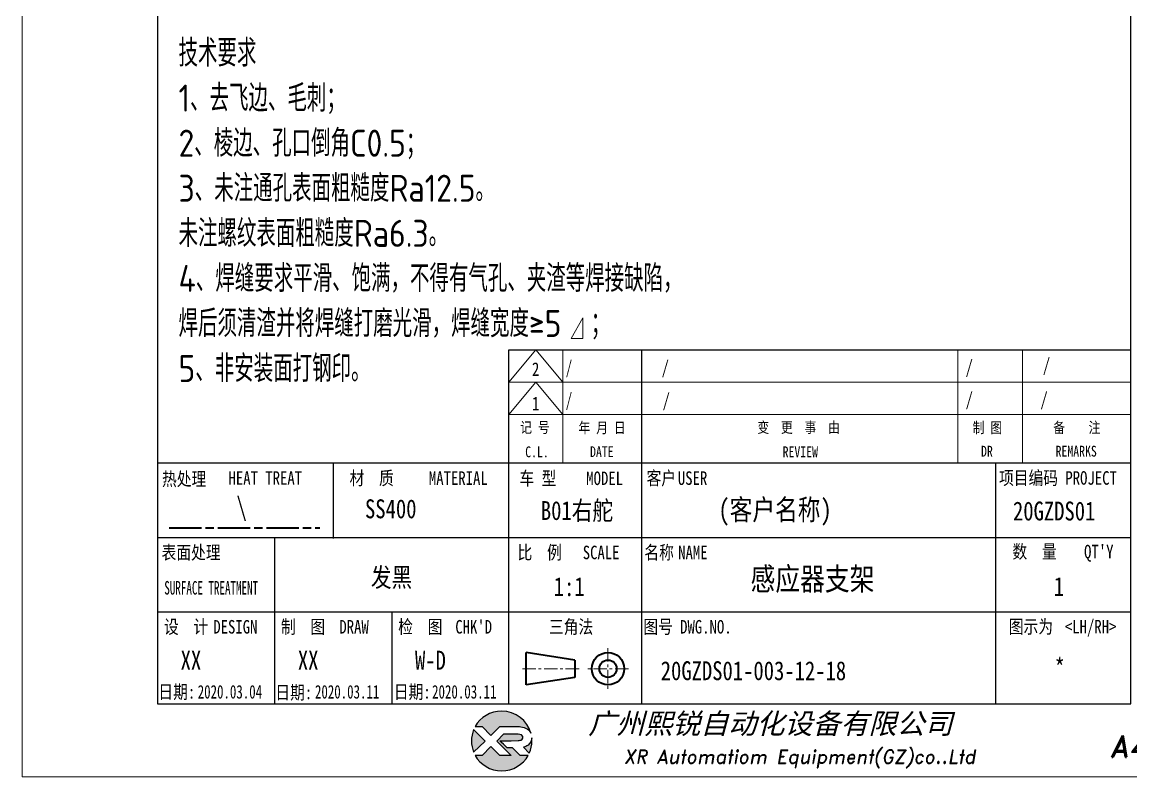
# Model space of a CAD drawing. Header units: inches. Extents: x 269 to 10986, y 1043 to 4337.
# Drawn here: x 8069 to 8274, y 1711.2 to 1850.8 of the extents above; entities that cross this region are included whole.
import ezdxf
from ezdxf.enums import TextEntityAlignment as Align

# ---------------------------------------------------------------- set-up
doc = ezdxf.new("R2010")
doc.units = ezdxf.units.IN
doc.header["$MEASUREMENT"] = 0
doc.linetypes.add('AM_ISO08W050x2', pattern=[9, 6, -0.75, 1.5, -0.75])
doc.linetypes.add('CENTER', pattern=[2, 1.25, -0.25, 0.25, -0.25])
for name, color, linetype in [('DIM', 3, 'Continuous'), ('layer 1', 7, 'Continuous'), ('图\\M+19E79\\M+195B6\\M+18E9A', 7, 'Continuous'), ('图号', 7, 'Continuous'), ('图名', 7, 'Continuous'), ('数量', 7, 'Continuous'), ('材质', 7, 'Continuous'), ('表面处理', 7, 'Continuous'), ('车型', 7, 'Continuous')]:
    doc.layers.add(name, color=color, linetype=linetype)
for name, color, linetype, lineweight in [('中心线', 2, 'AM_ISO08W050x2', 18), ('图框', 7, 'Continuous', 18), ('标注线', 3, 'Continuous', 18), ('热处理', 7, 'Continuous', 20), ('粗点划线', 6, 'AM_ISO08W050x2', 35)]:
    doc.layers.add(name, color=color, linetype=linetype, lineweight=lineweight)
doc.layers.add('打印-禁用', color=7, linetype='Continuous', lineweight=15, plot=False)
doc.styles.add('STYLE1', font='')
doc.styles.add('国标', font='simfang.ttf', dxfattribs={"width": 0.8})
doc.styles.add('机械长仿宋', font='gbenor.shx', dxfattribs={"height": 1, "bigfont": 'gbcbig.shx'})
doc.styles.add('标题\\M+18E9A', font='romand.shx', dxfattribs={"oblique": 10, "bigfont": 'bigfont.shx'})
doc.styles.get('STYLE1').set_extended_font_data('SimSun')

# ---------------------------------------------------------------- blocks, each defined once
blk = doc.blocks.new('XR')
at = {"true_color": 0xfc8000}
h = blk.add_hatch(color=30, dxfattribs=at)
h.set_gradient(color1=(252, 128, 0), rotation=240, one_color=1, tint=1, name='INVCURVED')
edge = h.paths.add_edge_path()
edge.add_spline(control_points=[(-434.18, -5928.47), (-433.9, -5928.74), (-433.63, -5929.01), (-433.63, -5929.01), (-433.63, -5929.01), (-433.63, -5929.01), (-433.36, -5928.74), (-433.09, -5928.47)], knot_values=[0.5625, 0.5625, 0.5625, 0.5625, 0.625, 0.625, 0.625, 0.625, 0.6875, 0.6875, 0.6875, 0.6875], degree=3, periodic=0)
edge.add_spline(control_points=[(-433.09, -5928.47), (-432.82, -5928.2), (-432.54, -5927.93), (-432.54, -5927.93), (-432.54, -5927.93), (-432.54, -5927.93), (-432.04, -5927.93), (-431.53, -5927.93)], knot_values=[0.4375, 0.4375, 0.4375, 0.4375, 0.5, 0.5, 0.5, 0.5, 0.5625, 0.5625, 0.5625, 0.5625], degree=3, periodic=0)
edge.add_spline(control_points=[(-431.53, -5927.93), (-431.03, -5927.93), (-430.52, -5927.93), (-430.52, -5927.93), (-430.52, -5927.93), (-430, -5927.93), (-429.43, -5927.96), (-429.01, -5928.33)], knot_values=[0.25, 0.25, 0.25, 0.25, 0.3125, 0.3125, 0.3125, 0.3125, 0.4375, 0.4375, 0.4375, 0.4375], degree=3, periodic=0)
edge.add_spline(control_points=[(-429.01, -5928.33), (-428.88, -5928.44), (-428.78, -5928.59), (-428.71, -5928.75)], knot_values=[0.125, 0.125, 0.125, 0.125, 0.25, 0.25, 0.25, 0.25], degree=3, periodic=0)
edge.add_spline(control_points=[(-428.71, -5928.75), (-429.13, -5927.18), (-430.58, -5926.02), (-432.31, -5926.02)], knot_values=[0, 0, 0, 0, 0.125, 0.125, 0.125, 0.125], degree=3, periodic=0)
edge.add_spline(control_points=[(-432.31, -5926.02), (-433.72, -5926.02), (-434.94, -5926.79), (-435.58, -5927.93)], knot_values=[0.875, 0.875, 0.875, 0.875, 1, 1, 1, 1], degree=3, periodic=0)
edge.add_spline(control_points=[(-435.58, -5927.93), (-435.58, -5927.93), (-434.72, -5927.93), (-434.72, -5927.93), (-434.72, -5927.93), (-434.72, -5927.93), (-434.45, -5928.2), (-434.18, -5928.47)], knot_values=[0.6875, 0.6875, 0.6875, 0.6875, 0.8125, 0.8125, 0.8125, 0.8125, 0.875, 0.875, 0.875, 0.875], degree=3, periodic=0)
edge = h.paths.add_edge_path()
edge.add_spline(control_points=[(-434.79, -5929.26), (-435.04, -5929.02), (-435.34, -5928.72), (-435.54, -5928.53)], knot_values=[0.562504, 0.562504, 0.562504, 0.562504, 0.656252, 0.656252, 0.656252, 0.656252], degree=3, periodic=0)
edge.add_spline(control_points=[(-435.54, -5928.53), (-435.67, -5928.4), (-435.76, -5928.31), (-435.76, -5928.31), (-435.76, -5928.31), (-435.94, -5928.74), (-436.03, -5929.21), (-436.03, -5929.71)], knot_values=[0.25, 0.25, 0.25, 0.25, 0.312504, 0.312504, 0.312504, 0.312504, 0.562504, 0.562504, 0.562504, 0.562504], degree=3, periodic=0)
edge.add_spline(control_points=[(-436.03, -5929.71), (-436.03, -5930.2), (-435.94, -5930.67), (-435.76, -5931.1), (-435.76, -5931.1), (-435.4, -5930.75), (-435.05, -5930.4)], knot_values=[0.874998, 0.874998, 0.874998, 0.874998, 1.124998, 1.124998, 1.124998, 1.25, 1.25, 1.25, 1.25], degree=3, periodic=0)
edge.add_spline(control_points=[(-435.05, -5930.4), (-434.7, -5930.05), (-434.34, -5929.71), (-434.34, -5929.71), (-434.34, -5929.71), (-434.34, -5929.71), (-434.34, -5929.71), (-434.34, -5929.71)], knot_values=[0.749878, 0.749878, 0.749878, 0.749878, 0.874875, 0.874875, 0.874875, 0.874875, 0.874998, 0.874998, 0.874998, 0.874998], degree=3, periodic=0)
edge.add_spline(control_points=[(-434.34, -5929.71), (-434.34, -5929.71), (-434.34, -5929.71), (-434.34, -5929.71)], knot_values=[0.749634, 0.749634, 0.749634, 0.749634, 0.749817, 0.749817, 0.749817, 0.749817], degree=3, periodic=0)
edge.add_spline(control_points=[(-434.35, -5929.7), (-434.35, -5929.7), (-434.35, -5929.7), (-434.35, -5929.7)], knot_values=[0.738281, 0.738281, 0.738281, 0.738281, 0.742188, 0.742188, 0.742188, 0.742188], degree=3, periodic=0)
edge.add_spline(control_points=[(-434.35, -5929.7), (-434.36, -5929.69), (-434.37, -5929.68), (-434.38, -5929.67)], knot_values=[0.726563, 0.726563, 0.726563, 0.726563, 0.738281, 0.738281, 0.738281, 0.738281], degree=3, periodic=0)
edge.add_spline(control_points=[(-434.38, -5929.67), (-434.38, -5929.66), (-434.39, -5929.65), (-434.4, -5929.65)], knot_values=[0.718751, 0.718751, 0.718751, 0.718751, 0.726563, 0.726563, 0.726563, 0.726563], degree=3, periodic=0)
edge.add_spline(control_points=[(-434.4, -5929.65), (-434.42, -5929.63), (-434.45, -5929.6), (-434.47, -5929.58)], knot_values=[0.703126, 0.703126, 0.703126, 0.703126, 0.718751, 0.718751, 0.718751, 0.718751], degree=3, periodic=0)
edge.add_spline(control_points=[(-434.47, -5929.58), (-434.5, -5929.55), (-434.53, -5929.52), (-434.56, -5929.49)], knot_values=[0.687501, 0.687501, 0.687501, 0.687501, 0.703126, 0.703126, 0.703126, 0.703126], degree=3, periodic=0)
edge.add_spline(control_points=[(-434.56, -5929.49), (-434.63, -5929.42), (-434.71, -5929.35), (-434.79, -5929.26)], knot_values=[0.656252, 0.656252, 0.656252, 0.656252, 0.687501, 0.687501, 0.687501, 0.687501], degree=3, periodic=0)
at = {"true_color": 0x0348ff}
h = blk.add_hatch(color=160, dxfattribs=at)
h.set_gradient(color1=(3, 72, 255), color2=(0, 41, 153), one_color=1, tint=0.3, name='HEMISPHERICAL')
edge = h.paths.add_edge_path()
edge.add_spline(control_points=[(-432.54, -5929.67), (-432.26, -5929.95), (-431.94, -5930.23), (-431.66, -5930.51), (-431.66, -5930.51), (-431.66, -5930.51), (-431.66, -5930.51), (-431.66, -5930.51)], knot_values=[0.736842, 0.736842, 0.736842, 0.736842, 0.789474, 0.789474, 0.789474, 0.789474, 0.802633, 0.802633, 0.802633, 0.802633], degree=3, periodic=0)
edge.add_spline(control_points=[(-431.66, -5930.51), (-431.65, -5930.51), (-431.65, -5930.52), (-431.65, -5930.52)], knot_values=[0.802633, 0.802633, 0.802633, 0.802633, 0.815791, 0.815791, 0.815791, 0.815791], degree=3, periodic=0)
edge.add_spline(control_points=[(-431.65, -5930.52), (-431.64, -5930.53), (-431.64, -5930.53), (-431.64, -5930.53)], knot_values=[0.815791, 0.815791, 0.815791, 0.815791, 0.82237, 0.82237, 0.82237, 0.82237], degree=3, periodic=0)
edge.add_spline(control_points=[(-431.64, -5930.53), (-431.64, -5930.53), (-431.64, -5930.53), (-431.63, -5930.54)], knot_values=[0.82237, 0.82237, 0.82237, 0.82237, 0.828949, 0.828949, 0.828949, 0.828949], degree=3, periodic=0)
edge.add_spline(control_points=[(-431.63, -5930.54), (-431.63, -5930.54), (-431.63, -5930.54), (-431.63, -5930.54), (-431.63, -5930.54), (-431.63, -5930.54), (-431.59, -5930.54), (-431.52, -5930.54)], knot_values=[0.841901, 0.841901, 0.841901, 0.841901, 0.842105, 0.842105, 0.842105, 0.842105, 0.855264, 0.855264, 0.855264, 0.855264], degree=3, periodic=0)
edge.add_spline(control_points=[(-431.52, -5930.54), (-431.46, -5930.54), (-431.38, -5930.54), (-431.3, -5930.54)], knot_values=[0.855264, 0.855264, 0.855264, 0.855264, 0.868422, 0.868422, 0.868422, 0.868422], degree=3, periodic=0)
edge.add_spline(control_points=[(-431.3, -5930.54), (-431.26, -5930.54), (-431.22, -5930.54), (-431.18, -5930.54)], knot_values=[0.868422, 0.868422, 0.868422, 0.868422, 0.875, 0.875, 0.875, 0.875], degree=3, periodic=0)
edge.add_spline(control_points=[(-431.18, -5930.54), (-431.14, -5930.54), (-431.1, -5930.54), (-431.07, -5930.54)], knot_values=[0.875, 0.875, 0.875, 0.875, 0.881579, 0.881579, 0.881579, 0.881579], degree=3, periodic=0)
edge.add_spline(control_points=[(-431.07, -5930.54), (-431.05, -5930.54), (-431.04, -5930.54), (-431.03, -5930.54)], knot_values=[0.881579, 0.881579, 0.881579, 0.881579, 0.884869, 0.884869, 0.884869, 0.884869], degree=3, periodic=0)
edge.add_spline(control_points=[(-431.03, -5930.54), (-431.02, -5930.54), (-431, -5930.54), (-431, -5930.54)], knot_values=[0.884869, 0.884869, 0.884869, 0.884869, 0.888158, 0.888158, 0.888158, 0.888158], degree=3, periodic=0)
edge.add_spline(control_points=[(-431, -5930.54), (-430.99, -5930.54), (-430.99, -5930.54), (-430.98, -5930.54)], knot_values=[0.888158, 0.888158, 0.888158, 0.888158, 0.889803, 0.889803, 0.889803, 0.889803], degree=3, periodic=0)
edge.add_spline(control_points=[(-430.98, -5930.54), (-430.98, -5930.54), (-430.98, -5930.54), (-430.97, -5930.54)], knot_values=[0.889803, 0.889803, 0.889803, 0.889803, 0.891447, 0.891447, 0.891447, 0.891447], degree=3, periodic=0)
edge.add_spline(control_points=[(-430.97, -5930.54), (-430.97, -5930.54), (-430.97, -5930.54), (-430.97, -5930.54)], knot_values=[0.891447, 0.891447, 0.891447, 0.891447, 0.89227, 0.89227, 0.89227, 0.89227], degree=3, periodic=0)
edge.add_spline(control_points=[(-430.97, -5930.54), (-430.97, -5930.54), (-430.97, -5930.54), (-430.97, -5930.54)], knot_values=[0.89227, 0.89227, 0.89227, 0.89227, 0.893092, 0.893092, 0.893092, 0.893092], degree=3, periodic=0)
edge.add_spline(control_points=[(-430.97, -5930.54), (-430.97, -5930.54), (-430.97, -5930.54), (-430.97, -5930.54)], knot_values=[0.893092, 0.893092, 0.893092, 0.893092, 0.893503, 0.893503, 0.893503, 0.893503], degree=3, periodic=0)
edge.add_spline(control_points=[(-430.97, -5930.54), (-430.97, -5930.54), (-430.97, -5930.54), (-430.97, -5930.54)], knot_values=[0.893503, 0.893503, 0.893503, 0.893503, 0.893914, 0.893914, 0.893914, 0.893914], degree=3, periodic=0)
edge.add_spline(control_points=[(-430.97, -5930.54), (-430.97, -5930.54), (-430.97, -5930.54), (-430.97, -5930.54)], knot_values=[0.893914, 0.893914, 0.893914, 0.893914, 0.89412, 0.89412, 0.89412, 0.89412], degree=3, periodic=0)
edge.add_spline(control_points=[(-430.97, -5930.54), (-430.97, -5930.54), (-430.97, -5930.54), (-430.97, -5930.54)], knot_values=[0.89412, 0.89412, 0.89412, 0.89412, 0.894326, 0.894326, 0.894326, 0.894326], degree=3, periodic=0)
edge.add_spline(control_points=[(-430.97, -5930.54), (-430.97, -5930.54), (-430.97, -5930.54), (-430.97, -5930.54)], knot_values=[0.894428, 0.894428, 0.894428, 0.894428, 0.894531, 0.894531, 0.894531, 0.894531], degree=3, periodic=0)
edge.add_spline(control_points=[(-430.97, -5930.54), (-430.97, -5930.54), (-430.97, -5930.54), (-430.97, -5930.54)], knot_values=[0.894531, 0.894531, 0.894531, 0.894531, 0.894583, 0.894583, 0.894583, 0.894583], degree=3, periodic=0)
edge.add_spline(control_points=[(-430.97, -5930.54), (-430.97, -5930.54), (-430.97, -5930.54), (-430.97, -5930.54), (-430.97, -5930.54), (-430.97, -5930.54), (-430.73, -5930.78), (-430.49, -5931.01)], knot_values=[0.894685, 0.894685, 0.894685, 0.894685, 0.894737, 0.894737, 0.894737, 0.894737, 0.921052, 0.921052, 0.921052, 0.921052], degree=3, periodic=0)
edge.add_spline(control_points=[(-430.49, -5931.01), (-430.26, -5931.24), (-430.02, -5931.48), (-430.02, -5931.48)], knot_values=[0.921052, 0.921052, 0.921052, 0.921052, 0.947368, 0.947368, 0.947368, 0.947368], degree=3, periodic=0)
edge.add_spline(control_points=[(-430.02, -5931.48), (-430.02, -5931.48), (-430.02, -5931.48), (-430.02, -5931.48)], knot_values=[0.947522, 0.947522, 0.947522, 0.947522, 0.947573, 0.947573, 0.947573, 0.947573], degree=3, periodic=0)
edge.add_spline(control_points=[(-430.02, -5931.48), (-430.02, -5931.48), (-430.02, -5931.48), (-430.02, -5931.48)], knot_values=[0.947573, 0.947573, 0.947573, 0.947573, 0.947676, 0.947676, 0.947676, 0.947676], degree=3, periodic=0)
edge.add_spline(control_points=[(-430.02, -5931.48), (-430.02, -5931.48), (-430.02, -5931.48), (-430.02, -5931.48)], knot_values=[0.947676, 0.947676, 0.947676, 0.947676, 0.947779, 0.947779, 0.947779, 0.947779], degree=3, periodic=0)
edge.add_spline(control_points=[(-430.02, -5931.48), (-430.02, -5931.48), (-430.02, -5931.48), (-430.02, -5931.48)], knot_values=[0.947779, 0.947779, 0.947779, 0.947779, 0.947984, 0.947984, 0.947984, 0.947984], degree=3, periodic=0)
edge.add_spline(control_points=[(-430.02, -5931.48), (-430.02, -5931.48), (-430.02, -5931.48), (-430.02, -5931.48)], knot_values=[0.947984, 0.947984, 0.947984, 0.947984, 0.94819, 0.94819, 0.94819, 0.94819], degree=3, periodic=0)
edge.add_spline(control_points=[(-430.02, -5931.48), (-430.02, -5931.48), (-430.02, -5931.48), (-430.02, -5931.48)], knot_values=[0.94819, 0.94819, 0.94819, 0.94819, 0.948601, 0.948601, 0.948601, 0.948601], degree=3, periodic=0)
edge.add_spline(control_points=[(-430.02, -5931.48), (-430.02, -5931.48), (-430.02, -5931.48), (-430.02, -5931.48)], knot_values=[0.948601, 0.948601, 0.948601, 0.948601, 0.949012, 0.949012, 0.949012, 0.949012], degree=3, periodic=0)
edge.add_spline(control_points=[(-430.02, -5931.48), (-430.02, -5931.48), (-430.01, -5931.48), (-430.01, -5931.48)], knot_values=[0.949012, 0.949012, 0.949012, 0.949012, 0.949834, 0.949834, 0.949834, 0.949834], degree=3, periodic=0)
edge.add_spline(control_points=[(-430.01, -5931.48), (-430.01, -5931.48), (-430.01, -5931.48), (-430.01, -5931.48)], knot_values=[0.949834, 0.949834, 0.949834, 0.949834, 0.950657, 0.950657, 0.950657, 0.950657], degree=3, periodic=0)
edge.add_spline(control_points=[(-430.01, -5931.48), (-430.01, -5931.48), (-430, -5931.48), (-430, -5931.48)], knot_values=[0.950657, 0.950657, 0.950657, 0.950657, 0.952301, 0.952301, 0.952301, 0.952301], degree=3, periodic=0)
edge.add_spline(control_points=[(-430, -5931.48), (-429.99, -5931.48), (-429.98, -5931.48), (-429.98, -5931.48)], knot_values=[0.952301, 0.952301, 0.952301, 0.952301, 0.953946, 0.953946, 0.953946, 0.953946], degree=3, periodic=0)
edge.add_spline(control_points=[(-429.98, -5931.48), (-429.96, -5931.48), (-429.95, -5931.48), (-429.93, -5931.48)], knot_values=[0.953946, 0.953946, 0.953946, 0.953946, 0.957236, 0.957236, 0.957236, 0.957236], degree=3, periodic=0)
edge.add_spline(control_points=[(-429.93, -5931.48), (-429.91, -5931.48), (-429.89, -5931.48), (-429.87, -5931.48)], knot_values=[0.957236, 0.957236, 0.957236, 0.957236, 0.960525, 0.960525, 0.960525, 0.960525], degree=3, periodic=0)
edge.add_spline(control_points=[(-429.87, -5931.48), (-429.82, -5931.48), (-429.77, -5931.48), (-429.71, -5931.48)], knot_values=[0.960525, 0.960525, 0.960525, 0.960525, 0.967104, 0.967104, 0.967104, 0.967104], degree=3, periodic=0)
edge.add_spline(control_points=[(-429.71, -5931.48), (-429.65, -5931.48), (-429.59, -5931.48), (-429.53, -5931.48)], knot_values=[0.967104, 0.967104, 0.967104, 0.967104, 0.973683, 0.973683, 0.973683, 0.973683], degree=3, periodic=0)
edge.add_spline(control_points=[(-429.53, -5931.48), (-429.41, -5931.48), (-429.29, -5931.48), (-429.19, -5931.48)], knot_values=[0.973683, 0.973683, 0.973683, 0.973683, 0.98684, 0.98684, 0.98684, 0.98684], degree=3, periodic=0)
edge.add_spline(control_points=[(-429.19, -5931.48), (-429.1, -5931.48), (-429.04, -5931.48), (-429.04, -5931.48), (-429.67, -5932.62), (-430.9, -5933.39), (-432.31, -5933.39)], knot_values=[0.98684, 0.98684, 0.98684, 0.98684, 1, 1, 1, 1.052632, 1.052632, 1.052632, 1.052632], degree=3, periodic=0)
edge.add_spline(control_points=[(-432.31, -5933.39), (-433.72, -5933.39), (-434.94, -5932.62), (-435.58, -5931.48), (-435.58, -5931.48), (-435.58, -5931.48), (-435.36, -5931.48), (-435.15, -5931.48)], knot_values=[0.052632, 0.052632, 0.052632, 0.052632, 0.105263, 0.105263, 0.105263, 0.105263, 0.131579, 0.131579, 0.131579, 0.131579], degree=3, periodic=0)
edge.add_spline(control_points=[(-435.15, -5931.48), (-434.93, -5931.48), (-434.72, -5931.48), (-434.72, -5931.48), (-434.72, -5931.48), (-434.72, -5931.48), (-434.45, -5931.21), (-434.18, -5930.94)], knot_values=[0.131579, 0.131579, 0.131579, 0.131579, 0.157895, 0.157895, 0.157895, 0.157895, 0.184211, 0.184211, 0.184211, 0.184211], degree=3, periodic=0)
edge.add_spline(control_points=[(-434.18, -5930.94), (-433.9, -5930.67), (-433.63, -5930.4), (-433.63, -5930.4), (-433.63, -5930.4), (-433.63, -5930.4), (-433.36, -5930.67), (-433.09, -5930.94)], knot_values=[0.184211, 0.184211, 0.184211, 0.184211, 0.210526, 0.210526, 0.210526, 0.210526, 0.236842, 0.236842, 0.236842, 0.236842], degree=3, periodic=0)
edge.add_spline(control_points=[(-433.09, -5930.94), (-432.82, -5931.21), (-432.54, -5931.48), (-432.54, -5931.48), (-432.54, -5931.48), (-432.54, -5931.48), (-432.19, -5931.48), (-431.83, -5931.48)], knot_values=[0.236842, 0.236842, 0.236842, 0.236842, 0.263158, 0.263158, 0.263158, 0.263158, 0.289474, 0.289474, 0.289474, 0.289474], degree=3, periodic=0)
edge.add_spline(control_points=[(-431.83, -5931.48), (-431.48, -5931.48), (-431.12, -5931.48), (-431.12, -5931.48), (-431.12, -5931.48), (-431.12, -5931.48), (-431.57, -5931.03), (-432.02, -5930.59)], knot_values=[0.289474, 0.289474, 0.289474, 0.289474, 0.315789, 0.315789, 0.315789, 0.315789, 0.342105, 0.342105, 0.342105, 0.342105], degree=3, periodic=0)
edge.add_spline(control_points=[(-432.02, -5930.59), (-432.47, -5930.15), (-432.92, -5929.71), (-432.92, -5929.71), (-432.92, -5929.71), (-432.92, -5929.71), (-432.71, -5929.5), (-432.5, -5929.29)], knot_values=[0.342105, 0.342105, 0.342105, 0.342105, 0.368421, 0.368421, 0.368421, 0.368421, 0.394737, 0.394737, 0.394737, 0.394737], degree=3, periodic=0)
edge.add_spline(control_points=[(-432.5, -5929.29), (-432.3, -5929.09), (-432.09, -5928.88), (-432.09, -5928.88)], knot_values=[0.394737, 0.394737, 0.394737, 0.394737, 0.421053, 0.421053, 0.421053, 0.421053], degree=3, periodic=0)
edge.add_spline(control_points=[(-432.09, -5928.88), (-432.09, -5928.88), (-432.06, -5928.86), (-432.06, -5928.86)], knot_values=[0.421053, 0.421053, 0.421053, 0.421053, 0.473684, 0.473684, 0.473684, 0.473684], degree=3, periodic=0)
edge.add_spline(control_points=[(-432.06, -5928.86), (-432.06, -5928.86), (-432.06, -5928.86), (-432.06, -5928.86), (-432.06, -5928.86), (-432.06, -5928.86), (-430.4, -5928.86), (-430.26, -5928.86)], knot_values=[0.473684, 0.473684, 0.473684, 0.473684, 0.473684, 0.473684, 0.473684, 0.473684, 0.526316, 0.526316, 0.526316, 0.526316], degree=3, periodic=0)
edge.add_spline(control_points=[(-430.26, -5928.86), (-429.54, -5928.86), (-429.62, -5929.4), (-429.83, -5929.55)], knot_values=[0.526316, 0.526316, 0.526316, 0.526316, 0.578947, 0.578947, 0.578947, 0.578947], degree=3, periodic=0)
edge.add_spline(control_points=[(-429.83, -5929.55), (-429.94, -5929.62), (-430.08, -5929.65), (-430.26, -5929.65), (-430.26, -5929.65), (-430.26, -5929.65), (-430.48, -5929.65), (-430.71, -5929.66)], knot_values=[0.578947, 0.578947, 0.578947, 0.578947, 0.631579, 0.631579, 0.631579, 0.631579, 0.657895, 0.657895, 0.657895, 0.657895], degree=3, periodic=0)
edge.add_spline(control_points=[(-430.71, -5929.66), (-430.93, -5929.66), (-431.15, -5929.67), (-431.15, -5929.67), (-431.15, -5929.67), (-431.15, -5929.67), (-432.54, -5929.67), (-432.54, -5929.67)], knot_values=[0.657895, 0.657895, 0.657895, 0.657895, 0.684211, 0.684211, 0.684211, 0.684211, 0.736842, 0.736842, 0.736842, 0.736842], degree=3, periodic=0)
edge = h.paths.add_edge_path()
edge.add_spline(control_points=[(-428.6, -5929.32), (-428.61, -5929.67), (-428.76, -5930), (-429.06, -5930.22)], knot_values=[0.8, 0.8, 0.8, 0.8, 1, 1, 1, 1], degree=3, periodic=0)
edge.add_spline(control_points=[(-429.06, -5930.22), (-429.22, -5930.34), (-429.41, -5930.43), (-429.61, -5930.48)], knot_values=[0.6, 0.6, 0.6, 0.6, 0.8, 0.8, 0.8, 0.8], degree=3, periodic=0)
edge.add_spline(control_points=[(-429.61, -5930.48), (-429.61, -5930.48), (-428.9, -5931.19), (-428.9, -5931.19), (-428.9, -5931.19), (-428.69, -5930.73), (-428.58, -5930.23), (-428.58, -5929.71)], knot_values=[0.2, 0.2, 0.2, 0.2, 0.4, 0.4, 0.4, 0.4, 0.6, 0.6, 0.6, 0.6], degree=3, periodic=0)
edge.add_spline(control_points=[(-428.58, -5929.71), (-428.58, -5929.58), (-428.59, -5929.45), (-428.6, -5929.32)], knot_values=[0, 0, 0, 0, 0.2, 0.2, 0.2, 0.2], degree=3, periodic=0)
at = {"layer": 'layer 1', "color": 30}
for points, knots in [([(-432.31, -5926.02), (-430.58, -5926.02), (-429.13, -5927.18), (-428.71, -5928.75), (-428.71, -5928.75), (-428.78, -5928.59), (-428.88, -5928.44), (-429.01, -5928.33), (-429.01, -5928.33), (-429.43, -5927.96), (-430, -5927.93), (-430.52, -5927.93), (-430.52, -5927.93), (-430.52, -5927.93), (-432.54, -5927.93), (-432.54, -5927.93), (-432.54, -5927.93), (-432.54, -5927.93), (-433.63, -5929.01), (-433.63, -5929.01), (-433.63, -5929.01), (-433.63, -5929.01), (-434.72, -5927.93), (-434.72, -5927.93), (-434.72, -5927.93), (-434.72, -5927.93), (-435.58, -5927.93), (-435.58, -5927.93), (-435.58, -5927.93), (-434.94, -5926.79), (-433.72, -5926.02), (-432.31, -5926.02)], [0, 0, 0, 0, 0.125, 0.125, 0.125, 0.125, 0.25, 0.25, 0.25, 0.25, 0.375, 0.375, 0.375, 0.375, 0.5, 0.5, 0.5, 0.5, 0.625, 0.625, 0.625, 0.625, 0.75, 0.75, 0.75, 0.75, 0.875, 0.875, 0.875, 0.875, 1, 1, 1, 1]), ([(-435.76, -5931.1), (-435.94, -5930.67), (-436.03, -5930.2), (-436.03, -5929.71), (-436.03, -5929.71), (-436.03, -5929.21), (-435.94, -5928.74), (-435.76, -5928.31), (-435.76, -5928.31), (-435.76, -5928.31), (-434.34, -5929.71), (-434.34, -5929.71), (-434.34, -5929.71), (-434.34, -5929.71), (-435.76, -5931.1), (-435.76, -5931.1)], [0, 0, 0, 0, 0.25, 0.25, 0.25, 0.25, 0.5, 0.5, 0.5, 0.5, 0.75, 0.75, 0.75, 0.75, 1, 1, 1, 1])]:
    blk.add_open_spline(points, degree=3, knots=knots, dxfattribs=at)
at = {"layer": 'layer 1', "color": 154}
for points, knots in [([(-429.04, -5931.48), (-429.67, -5932.62), (-430.9, -5933.39), (-432.31, -5933.39), (-432.31, -5933.39), (-433.72, -5933.39), (-434.94, -5932.62), (-435.58, -5931.48), (-435.58, -5931.48), (-435.58, -5931.48), (-434.72, -5931.48), (-434.72, -5931.48), (-434.72, -5931.48), (-434.72, -5931.48), (-433.63, -5930.4), (-433.63, -5930.4), (-433.63, -5930.4), (-433.63, -5930.4), (-432.54, -5931.48), (-432.54, -5931.48), (-432.54, -5931.48), (-432.54, -5931.48), (-431.12, -5931.48), (-431.12, -5931.48), (-431.12, -5931.48), (-431.12, -5931.48), (-432.92, -5929.71), (-432.92, -5929.71), (-432.92, -5929.71), (-432.92, -5929.71), (-432.09, -5928.88), (-432.09, -5928.88), (-432.09, -5928.88), (-432.09, -5928.88), (-432.06, -5928.86), (-432.06, -5928.86), (-432.06, -5928.86), (-432.06, -5928.86), (-430.4, -5928.86), (-430.26, -5928.86), (-430.26, -5928.86), (-429.54, -5928.86), (-429.62, -5929.4), (-429.83, -5929.55), (-429.83, -5929.55), (-429.94, -5929.62), (-430.08, -5929.65), (-430.26, -5929.65), (-430.26, -5929.65), (-430.26, -5929.65), (-431.15, -5929.67), (-431.15, -5929.67), (-431.15, -5929.67), (-431.15, -5929.67), (-432.54, -5929.67), (-432.54, -5929.67), (-432.54, -5929.67), (-432.26, -5929.95), (-431.94, -5930.23), (-431.66, -5930.51), (-431.66, -5930.51), (-431.66, -5930.51), (-431.63, -5930.54), (-431.63, -5930.54), (-431.63, -5930.54), (-431.63, -5930.54), (-430.97, -5930.54), (-430.97, -5930.54), (-430.97, -5930.54), (-430.97, -5930.54), (-430.02, -5931.48), (-430.02, -5931.48), (-430.02, -5931.48), (-430.02, -5931.48), (-429.04, -5931.48), (-429.04, -5931.48)], [0, 0, 0, 0, 0.052632, 0.052632, 0.052632, 0.052632, 0.105263, 0.105263, 0.105263, 0.105263, 0.157895, 0.157895, 0.157895, 0.157895, 0.210526, 0.210526, 0.210526, 0.210526, 0.263158, 0.263158, 0.263158, 0.263158, 0.315789, 0.315789, 0.315789, 0.315789, 0.368421, 0.368421, 0.368421, 0.368421, 0.421053, 0.421053, 0.421053, 0.421053, 0.473684, 0.473684, 0.473684, 0.473684, 0.526316, 0.526316, 0.526316, 0.526316, 0.578947, 0.578947, 0.578947, 0.578947, 0.631579, 0.631579, 0.631579, 0.631579, 0.684211, 0.684211, 0.684211, 0.684211, 0.736842, 0.736842, 0.736842, 0.736842, 0.789474, 0.789474, 0.789474, 0.789474, 0.842105, 0.842105, 0.842105, 0.842105, 0.894737, 0.894737, 0.894737, 0.894737, 0.947368, 0.947368, 0.947368, 0.947368, 1, 1, 1, 1]), ([(-428.6, -5929.32), (-428.59, -5929.45), (-428.58, -5929.58), (-428.58, -5929.71), (-428.58, -5929.71), (-428.58, -5930.23), (-428.69, -5930.73), (-428.9, -5931.19), (-428.9, -5931.19), (-428.9, -5931.19), (-429.61, -5930.48), (-429.61, -5930.48), (-429.61, -5930.48), (-429.41, -5930.43), (-429.22, -5930.34), (-429.06, -5930.22), (-429.06, -5930.22), (-428.76, -5930), (-428.61, -5929.67), (-428.6, -5929.32)], [0, 0, 0, 0, 0.2, 0.2, 0.2, 0.2, 0.4, 0.4, 0.4, 0.4, 0.6, 0.6, 0.6, 0.6, 0.8, 0.8, 0.8, 0.8, 1, 1, 1, 1])]:
    blk.add_open_spline(points, degree=3, knots=knots, dxfattribs=at)
blk = doc.blocks.new('GZDEH零件A4图框V01版')
at = {"layer": '中心线', "color": 1, "linetype": 'CENTER', "lineweight": 5, "ltscale": 2}
for p, q in [((108.33, 23.8), (108.33, 16.2)), ((103, 20), (92.4, 20)), ((112.13, 20), (104.53, 20))]:
    blk.add_line(p, q, dxfattribs=at)
at = {"layer": '图\\M+19E79\\M+195B6\\M+18E9A', "linetype": 'Continuous'}
for p, q in [((25, 292), (25, 13.5)), ((205, 13.5), (205, 292)), ((205, 13.5), (205, 97)), ((90, 79), (205, 79)), ((90, 13.5), (90, 79)), ((25, 13.5), (205, 13.5))]:
    blk.add_line(p, q, dxfattribs=at)
at = {"layer": '图\\M+19E79\\M+195B6\\M+18E9A', "color": 9}
for p, q in [((114.5, 79), (114.5, 13.5)), ((205, 58), (25, 58)), ((57.5, 58), (57.5, 44.11)), ((114.5, 58), (114.5, 13.5)), ((180, 58), (180, 13.5)), ((25, 44.25), (205, 44.25)), ((46.68, 44.25), (46.68, 30.5)), ((25, 30.5), (205, 30.5)), ((46.68, 30.5), (46.68, 13.5)), ((46.68, 30.5), (46.68, 13.5)), ((68.34, 30.5), (68.34, 13.5)), ((68.34, 30.5), (68.34, 13.5))]:
    blk.add_line(p, q, dxfattribs=at)
at = {"layer": '图框', "color": 9}
for p, q in [((90, 73), (95, 79)), ((95, 79), (100, 73)), ((100, 58), (100, 79)), ((173, 58), (173, 79)), ((185, 79), (185, 58)), ((90, 73), (205, 73)), ((90, 67), (95, 73)), ((95, 73), (100, 67)), ((90, 67), (205, 67))]:
    blk.add_line(p, q, dxfattribs=at)
at = {"layer": '图框', "color": 2, "linetype": 'ByBlock', "lineweight": 35}
for p, q in [((102.2, 21.6), (93.2, 23)), ((93.2, 17), (93.2, 23)), ((102.2, 21.6), (102.2, 18.4)), ((102.2, 18.4), (93.2, 17))]:
    blk.add_line(p, q, dxfattribs=at)
for radius in [3, 1.6]:
    blk.add_circle((108.33, 20), radius, dxfattribs=at)
at = {"layer": '打印-禁用', "linetype": 'Continuous'}
for p, q in [((0, 297), (0, 0)), ((0, 0), (210, 0))]:
    blk.add_line(p, q, dxfattribs=at)
at = {"layer": 'DIM', "xscale": 1.5, "yscale": 1.5, "zscale": 1.5}
blk.add_blockref('XR', (737.13, 8901.19), dxfattribs=at)
at = {"layer": '图\\M+19E79\\M+195B6\\M+18E9A', "color": 9, "style": '国标'}
for s, width, p in [('热处理', 0.8, (25.86, 53.85)), ('材  质', 0.8, (60.55, 54)), ('项目编码 PROJECT', 0.8, (180.64, 54.03)), ('表面处理', 0.8, (25.78, 40.25)), ('比  例\u3000', 0.8, (91.61, 40.25)), ('名称\u3000', 0.8, (115.05, 40.25)), ('数  量', 0.8, (183.12, 40.41)), ('SCALE', 0.8, (103.66, 40.25)), ('NAME', 0.8, (121.31, 40.25)), ("QT'Y ", 0.8, (196.37, 40.41)), ('SURFACE TREATMENT', 0.6, (26.28, 33.71)), (' DESIGN', 0.8, (33.98, 26.5)), (' DRAW', 0.8, (57.29, 26.5)), ("CHK'D", 0.8, (80.09, 26.5)), ('三角法', 0.8, (97.41, 26.5)), ('图号', 0.8, (114.87, 26.5)), ('DWG.NO.', 0.8, (121.67, 26.5)), ('图示为', 0.8, (182.45, 26.53)), ('<LH/RH>', 0.8, (192.82, 26.53))]:
    blk.add_text(s, height=2.5, dxfattribs=dict(at, width=width)).set_placement(p)
at = {"layer": '图\\M+19E79\\M+195B6\\M+18E9A', "color": 9, "style": '国标', "width": 0.8}
for s, p in [('HEAT TREAT', (44.96, 54.01)), ('MATERIAL', (80.65, 54)), ('客户', (118.19, 54)), ('USER', (123.97, 54)), ('设  计', (30.3, 26.5)), ('制  图', (51.94, 26.5)), ('检  图', (73.62, 26.5)), ('日期:', (28.6, 14.46)), ('日期:', (50.22, 14.36)), ('日期:', (72.13, 14.46))]:
    blk.add_text(s, height=2.5, dxfattribs=at).set_placement(p, align=Align.CENTER)
for s, p in [('车 型', (95.38, 55.27)), ('MODEL', (107.71, 55.22))]:
    blk.add_text(s, height=2.5, dxfattribs=at).set_placement(p, align=Align.MIDDLE)
at = {"layer": '图\\M+19E79\\M+195B6\\M+18E9A', "color": 7, "lineweight": -3, "style": 'STYLE1', "oblique": 15}
blk.add_text('广州熙锐自动化设备有限公司 ', height=3.8, dxfattribs=at).set_placement((104.67, 7.95))
at = {"layer": '图\\M+19E79\\M+195B6\\M+18E9A', "color": 7, "style": '标题\\M+18E9A', "oblique": 10}
for s, height, p in [('A4', 4, (204.57, 5.66)), ('XR Automatiom Equipment(GZ)co..Ltd', 2.5, (143.77, 3.56))]:
    blk.add_text(s, height=height, dxfattribs=at).set_placement(p, align=Align.MIDDLE)
at = {"layer": '图框', "color": 9, "style": '国标', "width": 0.8}
for s, p in [('记 号', (94.82, 63.62)), ('年 月 日', (107.24, 63.57)), ('变  更  事  由', (143.58, 63.63)), ('C.L.', (95.2, 59.11)), ('DATE', (107.19, 59.14)), ('REVIEW', (143.89, 59.11))]:
    blk.add_text(s, height=2, dxfattribs=at).set_placement(p, align=Align.CENTER)
for s, p in [('制 图', (178.49, 64.61)), ('备    注', (195.02, 64.64)), ('DR', (178.4, 60.22)), ('REMARKS', (194.91, 60.23))]:
    blk.add_text(s, height=2, dxfattribs=at).set_placement(p, align=Align.MIDDLE)
blk = doc.blocks.new('DEH A4')
at = {"layer": '图框'}
blk.add_blockref('GZDEH零件A4图框V01版', (0, 0), dxfattribs=at)
blk = doc.blocks.new('HJ')
at = {"layer": '标注线', "color": 2, "linetype": 'ByBlock', "lineweight": 9}
for p, q in [((0, 0), (4.34, 7.65)), ((4.34, 7.65), (4.34, 0)), ((4.34, 0), (0, 0))]:
    blk.add_line(p, q, dxfattribs=at)

msp = doc.modelspace()

# ---------------------------------------------------------------- linework, layer by layer
at = {"layer": '粗点划线', "linetype": 'AM_ISO08W050x2'}
msp.add_line((8096.172, 1757.308), (8124.033, 1757.308), dxfattribs=at)

# ---------------------------------------------------------------- block references
at = {"layer": '图框'}
msp.add_blockref('DEH A4', (8068.997, 1711.236), dxfattribs=at)
at = {"layer": '标注线', "color": 7, "xscale": 0.5, "yscale": 0.5, "zscale": 0.5}
msp.add_blockref('HJ', (8170.489, 1792.291), dxfattribs=at)

# ---------------------------------------------------------------- texts
at = {"layer": '图\\M+19E79\\M+195B6\\M+18E9A', "color": 3, "style": '国标'}
for s, height, width, p in [('2', 2.5, 0.8, (8163.275, 1785.392)), ('/', 2.5, 0.705904, (8169.507, 1785.708)), ('/', 2.5, 0.8, (8187.242, 1785.708)), ('/', 2.5, 0.8, (8243.447, 1785.807)), ('/', 2.5, 0.8, (8257.742, 1786.178)), ('/', 2.5, 0.705904, (8169.507, 1779.708)), ('/', 2.5, 0.8, (8187.414, 1779.624)), ('/', 2.5, 0.8, (8243.447, 1779.807)), ('/', 2.5, 0.8, (8257.279, 1779.818)), ('1', 2.5, 0.8, (8163.264, 1779.032)), ('    (客户名称)', 3.85, 0.8, (8189.342, 1758.717)), ('20GZDS01', 3.5, 0.8, (8252.214, 1758.646)), ('1:1', 3.5, 0.8, (8167.298, 1744.669)), ('XX', 3.5, 0.8, (8098.295, 1731.053)), ('XX', 3.5, 0.8, (8119.975, 1731.053)), ('W-D', 3.5, 0.8, (8141.635, 1731.053)), ('2020.03.04', 2.5, 0.7, (8101.46, 1725.716)), ('2020.03.11', 2.5, 0.7, (8123.14, 1725.716)), ('2020.03.11', 2.5, 0.7, (8144.8, 1725.716))]:
    msp.add_text(s, height=height, dxfattribs=dict(at, width=width)).set_placement(p)
at = {"layer": '图\\M+19E79\\M+195B6\\M+18E9A', "color": 3, "style": '国标', "width": 0.8}
msp.add_text('*', height=3.5, dxfattribs=at).set_placement((8260.869, 1729.653), align=Align.CENTER)
at = {"layer": '图号', "color": 3, "style": '国标', "width": 0.8}
msp.add_text('20GZDS01-003-12-18', height=3.5, dxfattribs=at).set_placement((8187.077, 1729.11))
at = {"layer": '图名', "color": 3, "style": '国标', "width": 0.8}
msp.add_text('感应器支架', height=4.2, dxfattribs=at).set_placement((8215.149, 1745.75), align=Align.CENTER)
at = {"layer": '数量', "color": 3, "style": '国标', "width": 0.8}
msp.add_text('1', height=3.5, dxfattribs=at).set_placement((8260.715, 1744.685), align=Align.CENTER)
at = {"layer": '材质', "color": 3, "style": '国标', "width": 0.8}
msp.add_text('SS400', height=3.5, dxfattribs=at).set_placement((8137.155, 1759.056), align=Align.CENTER)
at = {"layer": '标注线', "color": 2, "insert": (8097.91, 1775.887), "char_height": 5, "width": 114.82461, "attachment_point": 7, "style": '机械长仿宋'}
msp.add_mtext('\\A2;技术要求\\P1、去飞边、毛刺；\\P2、棱边、孔口倒角C0.5；\\P3、未注通孔表面粗糙度Ra12.5。\\P未注螺纹表面粗糙度Ra6.3。\\P{\\A0;4、}焊缝要求平滑、饱满，不得有气孔、夹渣等焊接缺陷，\\P焊后须清渣并将焊缝打磨光滑，焊缝宽度≥5  ；{\\A0;\\P5、非安装面打钢印。\\P}  ', dxfattribs=at)
at = {"layer": '热处理', "color": 3, "style": '国标', "width": 0.8}
msp.add_text('\\', height=3.5, dxfattribs=at).set_placement((8109.577, 1759.433), align=Align.CENTER)
at = {"layer": '表面处理', "color": 3, "style": '国标', "width": 0.8}
msp.add_text('发黑', height=3.5, dxfattribs=at).set_placement((8137.297, 1746.379), align=Align.CENTER)
at = {"layer": '车型', "color": 3, "style": '国标', "width": 0.8}
msp.add_text('  B01右舵', height=3.5, dxfattribs=at).set_placement((8161.102, 1758.732))

doc.saveas('drawing.dxf')
